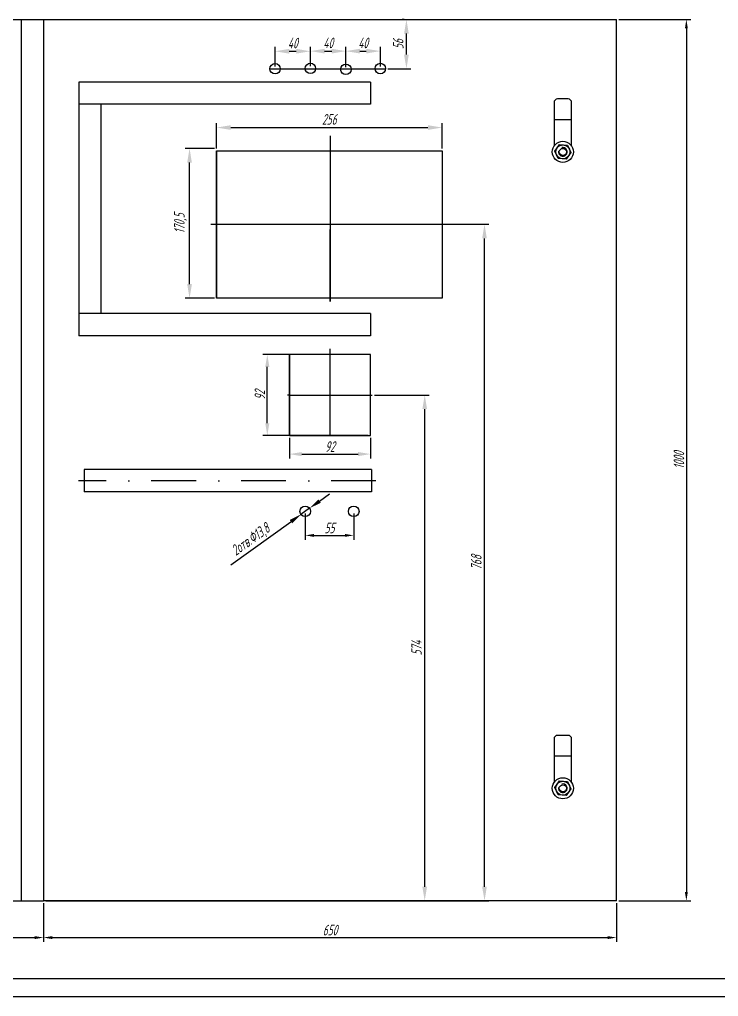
# Model space of a CAD drawing. Header units: millimetres. Extents: x 541 to 3142, y -35 to 600.
# Drawn here: x 1318 to 1516.2, y 5 to 282.1 of the extents above; entities that cross this region are included whole.
import ezdxf

# ---------------------------------------------------------------- set-up
doc = ezdxf.new("R2010")
doc.units = ezdxf.units.MM
doc.linetypes.add('DASHDOTX2', pattern=[50.8, 25.4, -12.7, 0, -12.7])
doc.layers.add('АСУТП', color=7, linetype='Continuous')
doc.styles.get("Standard").update_dxf_attribs({"font": 'GOST_A.TTF', "width": 0.8, "oblique": 15, "height": 3})
doc.dimstyles.new('ISO-25', dxfattribs={"dimtxt": 3, "dimasz": 2.5, "dimexe": 1.25, "dimexo": 0.625, "dimtad": 1, "dimlfac": 4, "dimtxsty": 'Standard', "dimcen": 2.5, "dimadec": 0, "dimazin": 0, "dimtfac": 1, "dimtmove": 0, "dimatfit": 3, "dimfxl": 1.25, "dimlwd": 25, "dimarcsym": 0})

# ---------------------------------------------------------------- blocks, each defined once
blk = doc.blocks.new('*D97')
at = {"color": 0, "lineweight": -2}
for p, q in [((1416.88, 187.1), (1387, 187.1)), ((1416.88, 164.1), (1387, 164.1))]:
    blk.add_line(p, q, dxfattribs=at)
at = {"color": 0, "lineweight": 25}
blk.add_line((1388.25, 167.6), (1388.25, 183.6), dxfattribs=at)
at = {"color": 0}
for points in [[(1387.67, 183.6), (1388.83, 183.6), (1388.25, 187.1)], [(1387.67, 167.6), (1388.83, 167.6), (1388.25, 164.1)]]:
    blk.add_solid(points, dxfattribs=at)
at = {"layer": 'Defpoints', "color": 0}
for p in [(1388.25, 187.1), (1417.5, 187.1), (1417.5, 164.1)]:
    blk.add_point(p, dxfattribs=at)
at = {"color": 0, "insert": (1386.12, 175.6), "char_height": 3, "attachment_point": 5, "rotation": 90}
blk.add_mtext('92', dxfattribs=at)
blk = doc.blocks.new('*D98')
at = {"color": 0, "lineweight": -2}
for p, q in [((1394.5, 163.48), (1394.5, 157.6)), ((1417.5, 163.48), (1417.5, 157.6))]:
    blk.add_line(p, q, dxfattribs=at)
at = {"color": 0, "lineweight": 25}
blk.add_line((1398, 158.85), (1414, 158.85), dxfattribs=at)
at = {"color": 0}
for points in [[(1398, 159.44), (1398, 158.27), (1394.5, 158.85)], [(1414, 159.44), (1414, 158.27), (1417.5, 158.85)]]:
    blk.add_solid(points, dxfattribs=at)
at = {"layer": 'Defpoints', "color": 0}
for p in [(1394.5, 164.1), (1417.5, 164.1), (1417.5, 158.85)]:
    blk.add_point(p, dxfattribs=at)
at = {"color": 0, "insert": (1406, 160.98), "char_height": 3, "attachment_point": 5}
blk.add_mtext('92', dxfattribs=at)
blk = doc.blocks.new('*D119')
at = {"color": 0, "lineweight": 25}
for p, q in [((1403.06, 145.53), (1405.9, 147.57)), ((1400.22, 143.48), (1397.78, 141.73)), ((1377.9, 127.41), (1394.94, 139.68))]:
    blk.add_line(p, q, dxfattribs=at)
at = {"color": 0}
for points in [[(1402.72, 146), (1403.4, 145.05), (1400.22, 143.48)], [(1394.6, 140.16), (1395.28, 139.21), (1397.78, 141.73)]]:
    blk.add_solid(points, dxfattribs=at)
at = {"layer": 'Defpoints', "color": 0}
for p in [(1397.78, 141.73), (1400.22, 143.48)]:
    blk.add_point(p, dxfattribs=at)
at = {"color": 0, "insert": (1383.63, 134.43), "char_height": 3, "attachment_point": 5, "rotation": 35.7595}
blk.add_mtext('2отв.Ф13,8', dxfattribs=at)
blk = doc.blocks.new('*D120')
at = {"color": 0, "lineweight": -2}
for p, q in [((1399, 141.98), (1399, 134.54)), ((1412.75, 141.98), (1412.75, 134.54))]:
    blk.add_line(p, q, dxfattribs=at)
at = {"color": 0, "lineweight": 25}
blk.add_line((1401.5, 135.79), (1410.25, 135.79), dxfattribs=at)
at = {"color": 0}
for points in [[(1401.5, 136.2), (1401.5, 135.37), (1399, 135.79)], [(1410.25, 136.2), (1410.25, 135.37), (1412.75, 135.79)]]:
    blk.add_solid(points, dxfattribs=at)
at = {"layer": 'Defpoints', "color": 0}
for p in [(1399, 142.6), (1412.75, 142.6), (1412.75, 135.79)]:
    blk.add_point(p, dxfattribs=at)
at = {"color": 0, "insert": (1405.88, 137.91), "char_height": 3, "attachment_point": 5}
blk.add_mtext('55', dxfattribs=at)
blk = doc.blocks.new('*D121')
at = {"color": 0, "lineweight": -2}
for p, q in [((1438.43, 224.04), (1451.09, 224.04)), ((1325.41, 32.12), (1451.09, 32.12))]:
    blk.add_line(p, q, dxfattribs=at)
at = {"color": 0, "lineweight": 25}
blk.add_line((1449.84, 36.12), (1449.84, 220.04), dxfattribs=at)
at = {"color": 0}
for points in [[(1449.17, 220.04), (1450.5, 220.04), (1449.84, 224.04)], [(1449.17, 36.12), (1450.5, 36.12), (1449.84, 32.12)]]:
    blk.add_solid(points, dxfattribs=at)
at = {"layer": 'Defpoints', "color": 0}
for p in [(1437.81, 224.04), (1449.84, 224.04), (1324.78, 32.12)]:
    blk.add_point(p, dxfattribs=at)
at = {"color": 0, "insert": (1447.51, 128.08), "char_height": 3, "attachment_point": 5, "rotation": 90}
blk.add_mtext('768', dxfattribs=at)
blk = doc.blocks.new('*D122')
at = {"color": 0, "lineweight": -2}
for p, q in [((1373.86, 245.55), (1373.86, 252.73)), ((1437.81, 245.55), (1437.81, 252.73))]:
    blk.add_line(p, q, dxfattribs=at)
at = {"color": 0, "lineweight": 25}
blk.add_line((1377.86, 251.48), (1433.81, 251.48), dxfattribs=at)
at = {"color": 0}
for points in [[(1377.86, 252.14), (1377.86, 250.81), (1373.86, 251.48)], [(1433.81, 252.14), (1433.81, 250.81), (1437.81, 251.48)]]:
    blk.add_solid(points, dxfattribs=at)
at = {"layer": 'Defpoints', "color": 0}
for p in [(1437.81, 251.48), (1373.86, 244.92), (1437.81, 244.92)]:
    blk.add_point(p, dxfattribs=at)
at = {"color": 0, "insert": (1405.83, 253.8), "char_height": 3, "attachment_point": 5}
blk.add_mtext('256', dxfattribs=at)
blk = doc.blocks.new('*D123')
at = {"color": 0, "lineweight": -2}
for p, q in [((1373.23, 245.55), (1364.95, 245.55)), ((1373.23, 203.06), (1364.95, 203.06))]:
    blk.add_line(p, q, dxfattribs=at)
at = {"color": 0, "lineweight": 25}
blk.add_line((1366.2, 207.06), (1366.2, 241.55), dxfattribs=at)
at = {"color": 0}
for points in [[(1365.53, 241.55), (1366.86, 241.55), (1366.2, 245.55)], [(1365.53, 207.06), (1366.86, 207.06), (1366.2, 203.06)]]:
    blk.add_solid(points, dxfattribs=at)
at = {"layer": 'Defpoints', "color": 0}
for p in [(1366.2, 245.55), (1373.86, 245.55), (1373.86, 203.06)]:
    blk.add_point(p, dxfattribs=at)
at = {"color": 0, "insert": (1363.65, 224.3), "char_height": 3, "attachment_point": 5, "rotation": 90}
blk.add_mtext('170,5', dxfattribs=at)
blk = doc.blocks.new('*D127')
at = {"color": 0, "lineweight": -2}
for p, q in [((1418.62, 175.6), (1434.13, 175.6)), ((1326.03, 32.12), (1434.13, 32.12))]:
    blk.add_line(p, q, dxfattribs=at)
at = {"color": 0, "lineweight": 25}
blk.add_line((1432.88, 36.12), (1432.88, 171.6), dxfattribs=at)
at = {"color": 0}
for points in [[(1432.21, 171.6), (1433.55, 171.6), (1432.88, 175.6)], [(1432.21, 36.12), (1433.55, 36.12), (1432.88, 32.12)]]:
    blk.add_solid(points, dxfattribs=at)
at = {"layer": 'Defpoints', "color": 0}
for p in [(1418, 175.6), (1432.88, 175.6), (1325.41, 32.12)]:
    blk.add_point(p, dxfattribs=at)
at = {"color": 0, "insert": (1430.55, 103.86), "char_height": 3, "attachment_point": 5, "rotation": 90}
blk.add_mtext('574', dxfattribs=at)
blk = doc.blocks.new('*D129')
at = {"color": 0, "lineweight": -2}
for p, q in [((1487.91, 282.12), (1508.33, 282.12)), ((1487.91, 32.12), (1508.33, 32.12))]:
    blk.add_line(p, q, dxfattribs=at)
at = {"color": 0, "lineweight": 25}
blk.add_line((1507.08, 279.62), (1507.08, 34.62), dxfattribs=at)
at = {"color": 0}
for points in [[(1506.67, 279.62), (1507.5, 279.62), (1507.08, 282.12)], [(1506.67, 34.62), (1507.5, 34.62), (1507.08, 32.12)]]:
    blk.add_solid(points, dxfattribs=at)
at = {"layer": 'Defpoints', "color": 0}
for p in [(1487.28, 282.12), (1487.28, 32.12), (1507.08, 32.12)]:
    blk.add_point(p, dxfattribs=at)
at = {"color": 0, "insert": (1504.96, 157.12), "char_height": 3, "attachment_point": 5, "rotation": 90}
blk.add_mtext('1000', dxfattribs=at)
blk = doc.blocks.new('*D130')
at = {"color": 0, "lineweight": -2}
for p, q in [((1324.78, 31.5), (1324.78, 20.45)), ((1487.28, 31.5), (1487.28, 20.45))]:
    blk.add_line(p, q, dxfattribs=at)
at = {"color": 0, "lineweight": 25}
blk.add_line((1327.28, 21.7), (1484.78, 21.7), dxfattribs=at)
at = {"color": 0}
for points in [[(1327.28, 22.12), (1327.28, 21.28), (1324.78, 21.7)], [(1484.78, 22.12), (1484.78, 21.28), (1487.28, 21.7)]]:
    blk.add_solid(points, dxfattribs=at)
at = {"layer": 'Defpoints', "color": 0}
for p in [(1324.78, 32.12), (1487.28, 32.12), (1487.28, 21.7)]:
    blk.add_point(p, dxfattribs=at)
at = {"color": 0, "insert": (1406.03, 23.83), "char_height": 3, "attachment_point": 5}
blk.add_mtext('650', dxfattribs=at)
blk = doc.blocks.new('*D131')
at = {"color": 0, "lineweight": -2}
for p, q in [((1427.07, 282.12), (1426.45, 282.12)), ((1422.41, 268.16), (1428.95, 268.16))]:
    blk.add_line(p, q, dxfattribs=at)
at = {"color": 0, "lineweight": 25}
blk.add_line((1427.7, 272.16), (1427.7, 278.12), dxfattribs=at)
at = {"color": 0}
for points in [[(1427.03, 278.12), (1428.37, 278.12), (1427.7, 282.12)], [(1427.03, 272.16), (1428.37, 272.16), (1427.7, 268.16)]]:
    blk.add_solid(points, dxfattribs=at)
at = {"layer": 'Defpoints', "color": 0}
for p in [(1427.7, 282.12), (1427.7, 282.12), (1421.78, 268.16)]:
    blk.add_point(p, dxfattribs=at)
at = {"color": 0, "insert": (1425.37, 275.14), "char_height": 3, "attachment_point": 5, "rotation": 90}
blk.add_mtext('56', dxfattribs=at)
blk = doc.blocks.new('*D132')
at = {"color": 0, "lineweight": -2}
for p, q in [((1390.46, 268.79), (1390.46, 274.37)), ((1400.47, 268.88), (1400.47, 274.37))]:
    blk.add_line(p, q, dxfattribs=at)
at = {"color": 0, "lineweight": 25}
blk.add_line((1394.46, 273.12), (1396.47, 273.12), dxfattribs=at)
at = {"color": 0}
for points in [[(1394.46, 273.79), (1394.46, 272.45), (1390.46, 273.12)], [(1396.47, 273.79), (1396.47, 272.45), (1400.47, 273.12)]]:
    blk.add_solid(points, dxfattribs=at)
at = {"layer": 'Defpoints', "color": 0}
for p in [(1400.47, 273.12), (1390.46, 268.16), (1400.47, 268.25)]:
    blk.add_point(p, dxfattribs=at)
at = {"color": 0, "insert": (1395.46, 275.45), "char_height": 3, "attachment_point": 5}
blk.add_mtext('40', dxfattribs=at)
blk = doc.blocks.new('*D133')
at = {"color": 0, "lineweight": -2}
for p, q in [((1400.47, 268.88), (1400.47, 274.41)), ((1410.53, 268.63), (1410.53, 274.41))]:
    blk.add_line(p, q, dxfattribs=at)
at = {"color": 0, "lineweight": 25}
blk.add_line((1404.47, 273.16), (1406.53, 273.16), dxfattribs=at)
at = {"color": 0}
for points in [[(1404.47, 273.82), (1404.47, 272.49), (1400.47, 273.16)], [(1406.53, 273.82), (1406.53, 272.49), (1410.53, 273.16)]]:
    blk.add_solid(points, dxfattribs=at)
at = {"layer": 'Defpoints', "color": 0}
for p in [(1410.53, 273.16), (1400.47, 268.25), (1410.53, 268)]:
    blk.add_point(p, dxfattribs=at)
at = {"color": 0, "insert": (1405.5, 275.48), "char_height": 3, "attachment_point": 5}
blk.add_mtext('40', dxfattribs=at)
blk = doc.blocks.new('*D134')
at = {"color": 0, "lineweight": -2}
for p, q in [((1410.53, 268.63), (1410.53, 274.41)), ((1420.3, 268.84), (1420.3, 274.41))]:
    blk.add_line(p, q, dxfattribs=at)
at = {"color": 0, "lineweight": 25}
blk.add_line((1414.53, 273.16), (1416.3, 273.16), dxfattribs=at)
at = {"color": 0}
for points in [[(1414.53, 273.82), (1414.53, 272.49), (1410.53, 273.16)], [(1416.3, 273.82), (1416.3, 272.49), (1420.3, 273.16)]]:
    blk.add_solid(points, dxfattribs=at)
at = {"layer": 'Defpoints', "color": 0}
for p in [(1420.3, 273.16), (1410.53, 268), (1420.3, 268.22)]:
    blk.add_point(p, dxfattribs=at)
at = {"color": 0, "insert": (1415.41, 275.48), "char_height": 3, "attachment_point": 5}
blk.add_mtext('40', dxfattribs=at)
blk = doc.blocks.new('*D135')
at = {"color": 0, "lineweight": -2}
for p, q in [((1249.78, 31.5), (1249.78, 20.45)), ((1324.78, 30.87), (1324.78, 20.45))]:
    blk.add_line(p, q, dxfattribs=at)
at = {"color": 0, "lineweight": 25}
blk.add_line((1252.28, 21.7), (1322.28, 21.7), dxfattribs=at)
at = {"color": 0}
for points in [[(1252.28, 22.12), (1252.28, 21.28), (1249.78, 21.7)], [(1322.28, 22.12), (1322.28, 21.28), (1324.78, 21.7)]]:
    blk.add_solid(points, dxfattribs=at)
at = {"layer": 'Defpoints', "color": 0}
for p in [(1249.78, 32.12), (1324.78, 31.5), (1324.78, 21.7)]:
    blk.add_point(p, dxfattribs=at)
at = {"color": 0, "insert": (1287.28, 23.83), "char_height": 3, "attachment_point": 5}
blk.add_mtext('300', dxfattribs=at)

msp = doc.modelspace()

# ---------------------------------------------------------------- linework, layer by layer
at = {"color": 7, "lineweight": 30}
for p, q in [((1249.7812, 282.121), (1324.7812, 282.121)), ((1318.4316, 282.121), (1318.4316, 32.121)), ((1324.7812, 282.121), (1324.7812, 32.121)), ((1324.7812, 282.121), (1324.7812, 32.121)), ((1324.7812, 282.121), (1487.2812, 282.121)), ((1487.2812, 32.121), (1487.2812, 282.121)), ((1417.5271, 264.4022), (1334.8037, 264.4022)), ((1334.8037, 264.4022), (1334.8037, 258.1522)), ((1417.5271, 264.4022), (1417.5271, 258.1522)), ((1417.5271, 258.1522), (1334.8037, 258.1522)), ((1334.8037, 258.1522), (1334.8037, 198.6876)), ((1341.0537, 258.1522), (1341.0537, 198.6876)), ((1469.553, 258.5813), (1469.553, 246.2396)), ((1473.553, 259.5813), (1470.553, 259.5813)), ((1474.553, 246.2396), (1474.553, 258.5813)), ((1474.553, 253.647), (1469.553, 253.647)), ((1417.5271, 198.6876), (1334.8037, 198.6876)), ((1334.8037, 198.6876), (1334.8037, 192.4376)), ((1417.5271, 198.6876), (1417.5271, 192.4376)), ((1417.5271, 192.4376), (1334.8037, 192.4376)), ((1394.5, 187.1036), (1394.5, 164.1036)), ((1417.5, 187.1036), (1394.5, 187.1036)), ((1417.5, 164.1036), (1417.5, 187.1036)), ((1394.5, 164.1036), (1417.5, 164.1036)), ((1417.7808, 154.4376), (1336.3074, 154.4376)), ((1336.3074, 154.4376), (1336.3074, 148.1876)), ((1417.7808, 154.4376), (1417.7808, 148.1876)), ((1417.7808, 148.1876), (1336.3074, 148.1876)), ((1469.553, 78.0612), (1469.553, 65.7195)), ((1473.553, 79.0612), (1470.553, 79.0612)), ((1474.553, 65.7195), (1474.553, 78.0612)), ((1474.553, 73.1269), (1469.553, 73.1269)), ((1249.7812, 32.121), (1324.7812, 32.121)), ((1487.2812, 32.121), (1324.7812, 32.121)), ((1769.3305, 10), (953.3305, 10))]:
    msp.add_line(p, q, dxfattribs=at)
at = {"color": 7}
for p, q in [((1388.9738, 268.1643), (1421.8085, 268.1643)), ((1388.9738, 268.1643), (1405.375, 268.1643)), ((1334.8037, 264.4022), (1334.8037, 258.1522)), ((1417.5271, 264.4022), (1417.5271, 258.1522)), ((1406.0312, 249.1481), (1406.0312, 202.1036)), ((1372.19, 224.0424), (1441.9732, 224.0424)), ((1406.0312, 202.1036), (1406.0312, 222.6036)), ((1334.8037, 198.6876), (1334.8037, 192.4376)), ((1417.5271, 198.6876), (1417.5271, 192.4376)), ((1406.0312, 164.1036), (1406.0312, 188.7034)), ((1394.5, 175.5212), (1394.5, 187.1036)), ((1394.5, 187.1036), (1394.5, 164.1036)), ((1394.5, 175.6036), (1394, 175.6036)), ((1394.5, 164.1036), (1394.5, 175.6036)), ((1394.5, 175.6036), (1418, 175.6036)), ((933.3305, 5), (1774.3305, 5))]:
    msp.add_line(p, q, dxfattribs=at)
at = {"color": 7, "linetype": 'DASHDOTX2', "ltscale": 0.5}
msp.add_line((1419.0447, 151.2858), (1334.6823, 151.2858), dxfattribs=at)
at = {"color": 7, "lineweight": 30}
for points in [[(1473.3777, 246.4731), (1474.3537, 244.38), (1473.029, 242.4883), (1470.7284, 242.6896), (1469.7524, 244.7826), (1471.077, 246.6743)], [(1473.3777, 65.953), (1474.3537, 63.8599), (1473.029, 61.9682), (1470.7284, 62.1695), (1469.7524, 64.2625), (1471.077, 66.1542)]]:
    msp.add_lwpolyline(points, close=True, dxfattribs=at)
at = {"color": 7}
for centre, radius in [((1390.4568, 268.1643), 1.483), ((1400.4721, 268.2521), 1.483), ((1410.5263, 268.0021), 1.483), ((1420.2988, 268.2191), 1.483), ((1399, 142.6036), 1.5), ((1412.75, 142.6036), 1.5)]:
    msp.add_circle(centre, radius, dxfattribs=at)
at = {"color": 7, "lineweight": 30}
for centre, radius in [((1472.053, 244.5813), 3), ((1472.053, 244.5813), 2), ((1472.053, 244.5813), 1), ((1472.053, 64.0612), 3), ((1472.053, 64.0612), 2), ((1472.053, 64.0612), 1)]:
    msp.add_circle(centre, radius, dxfattribs=at)
for centre, start, end in [((1470.553, 258.5813), 90, 180), ((1473.553, 258.5813), 0, 90), ((1470.553, 78.0612), 90, 180), ((1473.553, 78.0612), 0, 90)]:
    msp.add_arc(centre, 1, start, end, dxfattribs=at)
at = {"color": 7}
for centre in [(1472.053, 244.5813), (1472.053, 64.0612)]:
    msp.add_arc(centre, 1.2255, 170.505786, 102.345644, dxfattribs=at)
at = {"layer": 'АСУТП', "color": 7, "lineweight": 30}
for p, q in [((1373.8595, 244.9208), (1437.807, 244.9208)), ((1373.8595, 203.0616), (1373.8595, 244.9208)), ((1437.807, 244.9208), (1437.807, 203.0616)), ((1437.807, 203.0616), (1373.8595, 203.0616))]:
    msp.add_line(p, q, dxfattribs=at)
at = {"layer": 'АСУТП', "color": 7}
msp.add_line((1373.8595, 244.9208), (1373.8595, 203.0616), dxfattribs=at)

# ---------------------------------------------------------------- dimensions: what is measured, and where the dimension line sits
at = {"color": 7}
for base, p1, p2, text, picture, middle in [((1427.6998, 282.121), (1421.7808, 268.1643), (1427.6998, 282.121), '56', '*D131', (1425.3737, 275.1426)), ((1366.1968, 245.5458), (1373.8595, 203.0616), (1373.8595, 245.5458), '170,5', '*D123', (1363.6456, 224.3037)), ((1449.835, 224.0424), (1324.7812, 32.121), (1437.807, 224.0424), '768', '*D121', (1447.5089, 128.0817)), ((1432.8799, 175.6036), (1325.4062, 32.121), (1418, 175.6036), '574', '*D127', (1430.5538, 103.8623))]:
    dim = msp.add_linear_dim(base=base, p1=p1, p2=p2, angle=90, text=text, dimstyle='ISO-25', override={"dimtxt": 3.5, "dimasz": 4, "dimgap": 0.825}, dxfattribs=at)
    dim.commit()
    dim.dimension.update_dxf_attribs({"geometry": picture, "text_midpoint": middle})
dim = msp.add_linear_dim(base=(1507.0819, 32.121), p1=(1487.2812, 282.121), p2=(1487.2812, 32.121), angle=90, dimstyle='ISO-25', dxfattribs=at)
dim.commit()
dim.dimension.update_dxf_attribs({"geometry": '*D129', "text_midpoint": (1504.9558, 157.121)})
for base, p1, p2, text, picture, middle in [((1400.4721, 273.1191), (1390.4568, 268.1643), (1400.4721, 268.2521), '40', '*D132', (1395.4645, 275.4451)), ((1410.5263, 273.1576), (1400.4721, 268.2521), (1410.5263, 268.0021), '40', '*D133', (1405.4992, 275.4836)), ((1420.2988, 273.1576), (1410.5263, 268.0021), (1420.2988, 268.2191), '40', '*D134', (1415.4125, 275.4836)), ((1437.807, 251.4756), (1373.8595, 244.9208), (1437.807, 244.9208), '256', '*D122', (1405.8332, 253.8017))]:
    dim = msp.add_linear_dim(base=base, p1=p1, p2=p2, text=text, dimstyle='ISO-25', override={"dimtxt": 3.5, "dimasz": 4, "dimgap": 0.825}, dxfattribs=at)
    dim.commit()
    dim.dimension.update_dxf_attribs({"geometry": picture, "text_midpoint": middle})
dim = msp.add_linear_dim(base=(1388.25, 187.1036), p1=(1417.5, 164.1036), p2=(1417.5, 187.1036), angle=90, dimstyle='ISO-25', override={"dimtxt": 3, "dimasz": 3.5}, dxfattribs=at)
dim.commit()
dim.dimension.update_dxf_attribs({"geometry": '*D97', "text_midpoint": (1386.1239, 175.6036)})
dim = msp.add_linear_dim(base=(1417.5, 158.8536), p1=(1394.5, 164.1036), p2=(1417.5, 164.1036), dimstyle='ISO-25', override={"dimtxt": 3, "dimasz": 3.5}, dxfattribs=at)
dim.commit()
dim.dimension.update_dxf_attribs({"geometry": '*D98', "text_midpoint": (1406, 160.9797)})
dim = msp.add_diameter_dim_2p(p1=(1400.2172, 143.4802), p2=(1397.7828, 141.727), text='2отв.Ф13,8', dimstyle='ISO-25', override={"dimtxt": 3, "dimasz": 3.5}, dxfattribs=at)
dim.commit()
dim.dimension.update_dxf_attribs({"geometry": '*D119', "text_midpoint": (1383.6263, 134.4297)})
for base, p1, p2, picture, middle in [((1412.75, 135.7864), (1399, 142.6036), (1412.75, 142.6036), '*D120', (1405.875, 137.9124)), ((1324.7812, 21.7014), (1249.7812, 32.121), (1324.7812, 31.496), '*D135', (1287.2812, 23.8275)), ((1487.2812, 21.7014), (1324.7812, 32.121), (1487.2812, 32.121), '*D130', (1406.0312, 23.8275))]:
    dim = msp.add_linear_dim(base=base, p1=p1, p2=p2, dimstyle='ISO-25', dxfattribs=at)
    dim.commit()
    dim.dimension.update_dxf_attribs({"geometry": picture, "text_midpoint": middle})

doc.saveas('drawing.dxf')
